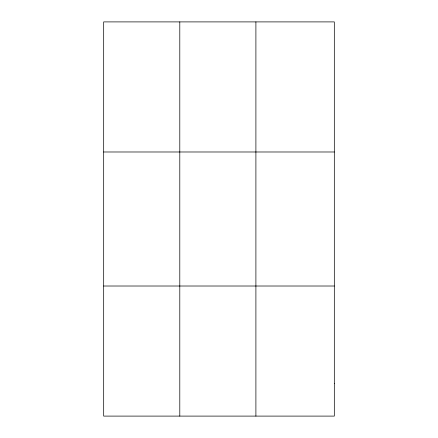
<?xml version="1.0" encoding="UTF-8"?>
<svg xmlns="http://www.w3.org/2000/svg" width="438" height="438" viewBox="0 0 438 438"><rect width="100%" height="100%" fill="white"/><g stroke="black" fill="none" stroke-linecap="round" stroke-linejoin="round"><path stroke-width="0.66" d="M179.794 21.9L179.794 416.1M255.901 21.9L255.901 416.1M103.68 151.986L334.32 151.986M103.68 286.014L334.32 286.014M334.32 383.579L334.32 416.1L103.68 416.1L103.68 21.9L334.32 21.9L334.32 383.579"/></g></svg>
